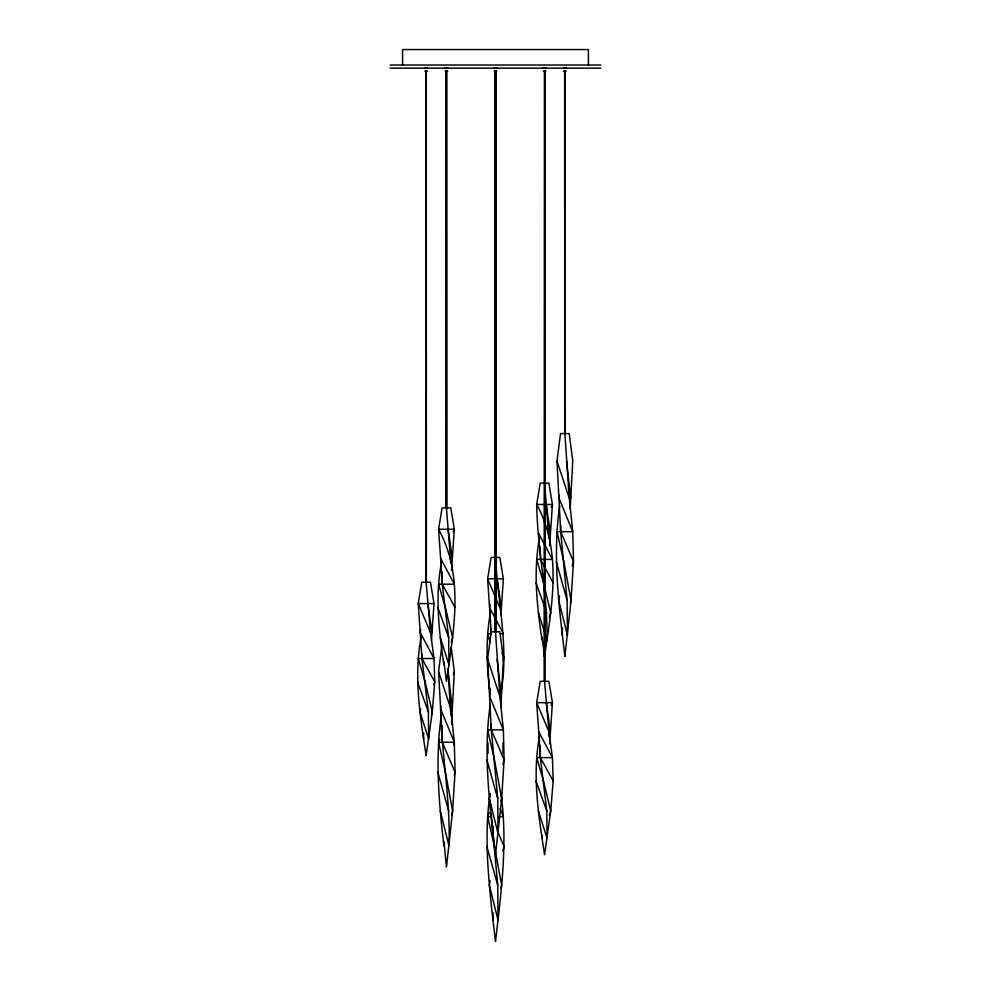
<?xml version="1.0" encoding="UTF-8"?>
<svg xmlns="http://www.w3.org/2000/svg" width="991" height="991" viewBox="0 0 991 991"><rect width="100%" height="100%" fill="white"/><g stroke="black" fill="none" stroke-linecap="round" stroke-linejoin="round"><path stroke-width="1.49" d="M425.907 582.212L425.969 70.609M426.13 70.609L426.13 582.212L430.528 632.58L434.008 658.519L434.739 681.833L432.299 711.934L426.13 755.638C420.159 716.53 413.594 676.531 421.113 637.151M426.353 582.212L426.291 70.609M446.607 508.11L446.445 70.609M446.668 508.11L446.668 70.609M495.277 631.763L495.339 70.609L495.339 631.886M495.661 631.763L495.661 70.609L495.723 631.886M544.332 681.312L544.393 70.609M544.777 681.312L544.777 70.609L544.555 681.312L548.952 731.68L552.433 757.62L553.164 780.933L550.723 811.034L544.555 854.738C538.584 815.63 532.018 775.631 539.538 736.251M564.709 433.562L564.647 70.609M564.87 70.609L564.87 433.562L569.268 498.312L572.748 531.672L573.479 561.637L571.039 600.348L564.87 656.538C558.998 606.628 552.383 556.025 559.68 505.893M565.093 433.562L565.031 70.609M450.806 714.969L447.932 668.566M443.943 841.334L446.445 867.125L452.614 810.935L455.055 772.224L454.324 742.259L450.843 708.899L438.567 671.625L441.713 647.197M450.806 562.826L446.445 507.887M495.5 631.886L495.5 70.609L495.5 631.763L499.898 696.512L503.378 729.872L504.109 759.837L501.669 798.548L495.5 854.738L492.961 833.505L493.022 825.912M501 793.841C507.887 842.982 501.161 892.544 495.5 941.45L492.961 920.218L493.022 912.624M548.915 538.051L544.555 483.113M548.915 736.251L548.952 731.68L536.676 702.681L540.219 681.312L548.89 681.312L552.433 702.681L549.609 743.882M562.331 635.305L562.393 627.712M423.591 739.125L423.653 733.08M451.512 570.457L454.324 529.256L450.781 507.887L442.11 507.887L438.567 529.256C464.42 576.044 453.729 631.118 446.445 681.312L443.943 661.777M549.609 545.682L552.433 504.481L548.89 483.113L540.219 483.113L536.676 504.481C562.529 551.269 551.838 606.343 544.555 656.538L542.04 637.002M542.015 838.225L542.04 835.202M444.637 842.982L443.906 845.893C438.951 802.475 434.95 758.462 441.416 714.969M492.961 833.505C488.117 790.595 484.004 747.09 490.31 704.093M492.961 920.218C488.328 878.311 484.017 835.847 490 793.841M443.906 664.8C438.951 631.094 434.95 596.632 441.441 562.826M490.136 693.205C486.482 666.398 485.578 639.096 490.483 612.376M542.015 640.025C537.048 606.319 533.059 571.857 539.538 538.051M451.537 724.062L454.324 671.625L451.178 647.197M500.814 707.128L503.378 659.238L499.836 631.763L491.164 631.763L487.622 659.238L491.313 729.872L497.742 798.548L498.039 833.505L489.331 798.548L490.161 794.076M570.184 508.928L572.748 461.038L569.206 433.562L560.534 433.562L556.992 461.038L560.683 531.672L567.112 600.348L567.409 635.305L558.701 600.348L559.531 595.876M502.97 753.408L502.982 742.891M431.481 640.211L434.008 603.581L430.466 582.212L421.794 582.212L418.252 603.581L421.943 658.519L428.372 711.934L428.669 739.125L419.961 711.934L420.68 708.924M500.851 615.436L503.378 578.806L499.836 557.438L491.164 557.438L487.622 578.806L491.214 632.221M500.864 693.205C509.312 647.854 497.643 602.739 495.5 557.438M440.945 705.914L440.611 708.899C441.565 754.696 450.645 799.997 448.985 845.893L440.277 810.935M490 693.527L489.665 696.512L503.378 729.872L487.622 729.872L494.447 759.837L501.669 798.548L500.938 801.459M559.37 495.327L559.035 498.312L572.748 531.672L556.992 531.672L563.817 561.637L571.039 600.348L570.308 603.259M488.018 742.891L488.03 753.408M420.729 629.52L420.295 632.58L434.008 658.519L418.252 658.519L425.077 681.833L432.299 711.934L431.382 714.796M490.099 604.745L489.665 607.805L503.378 633.745L500.356 633.745M490.161 880.788L489.331 885.26L498.039 920.218L497.742 885.26L491.164 813.549M453.643 745.257L454.324 742.259L440.611 708.899L438.567 671.625M451.524 815.308L452.614 810.935L445.393 772.224L438.567 742.259L439.719 739.484M500.938 888.171L501.669 885.26L494.447 846.549L487.622 816.584L489.343 812.409M454.225 775.21L455.055 772.224L442.259 742.259L442.159 725.585M502.858 764.309L504.109 759.837L491.313 729.872L491.276 723.802M572.228 566.109L573.479 561.637L560.683 531.672L560.646 525.602M502.858 851.021L504.109 846.549L497.705 831.573M451.239 641.908L452.614 637.609L445.393 607.508L438.567 584.195L454.324 584.195L440.611 558.255L438.567 529.256L454.324 529.256L453.16 532.018M500.752 690.021L501.669 687.159M549.348 617.133L550.723 612.834L544.579 587.242M549.348 815.333L550.723 811.034L543.489 780.933L536.676 757.62L552.433 757.62L538.72 731.68L536.676 702.681L552.433 702.681L551.256 705.443M453.382 674.487L454.324 671.625M433.699 684.694L434.739 681.833L421.943 658.519L421.906 653.936M503.069 659.919L504.109 657.058L501.979 653.168M451.14 711.687L452.28 708.899L448.118 671.625M551.256 507.243L552.433 504.481L536.676 504.481C537.494 549.906 547.589 594.6 547.094 640.025L538.386 612.834M390.206 65.034L600.794 65.034M424.829 67.883L427.431 67.883M445.145 67.883L447.746 67.883M494.199 67.883L496.801 67.883M543.254 67.883L545.855 67.883M563.569 67.883L566.171 67.883M390.206 68.131L600.794 68.131M424.829 71.228L427.431 71.228M445.145 71.228L447.746 71.228M494.199 71.228L496.801 71.228M543.254 71.228L545.855 71.228M563.569 71.228L566.171 71.228M503.378 578.806L487.622 578.806L499.898 607.805M434.008 603.581L418.252 603.581L430.528 632.58M491.313 633.745L487.622 633.745L490.186 642.49M438.567 742.259L454.324 742.259M487.622 816.584L491.313 816.584L491.288 813.549M498.857 816.584L503.378 816.584L499.947 808.247M553.164 582.733L540.368 559.42L540.268 547.205M553.164 780.933L540.368 757.62L538.72 731.68M455.055 607.508L442.259 584.195L440.611 558.255M538.72 533.48L552.433 559.42L536.676 559.42L543.489 582.733M535.945 582.733L546.797 612.834M535.945 780.933L546.797 811.034L547.094 838.225L538.386 811.034M486.891 657.058L487.931 659.919M437.836 607.508L448.688 637.609L448.985 664.8L440.277 637.609M417.521 681.833L428.372 711.934M556.992 461.038L569.268 498.312M487.622 659.238L499.898 696.512M489.331 687.159L490.248 690.021M556.261 561.637L567.112 600.348M486.891 759.837L497.742 798.548M486.891 846.549L497.742 885.26M437.836 772.224L448.688 810.935M546.227 504.481L550.389 533.48M546.227 702.681L550.389 731.68M497.172 578.806L501.335 607.805M448.118 529.256L452.28 558.255M427.802 603.581L431.965 632.58M566.542 461.038L570.705 498.312M497.172 659.238L501.335 696.512M546.797 811.034L540.368 757.62L540.268 745.405M448.688 637.609L442.259 584.195L442.159 571.98M490.718 804.457L491.016 810.514M491.276 629.161L491.301 632.221M588.406 65.034L588.406 49.55L402.594 49.55L402.594 65.034M446.223 70.609L446.223 508.11L446.284 70.609"/></g></svg>
